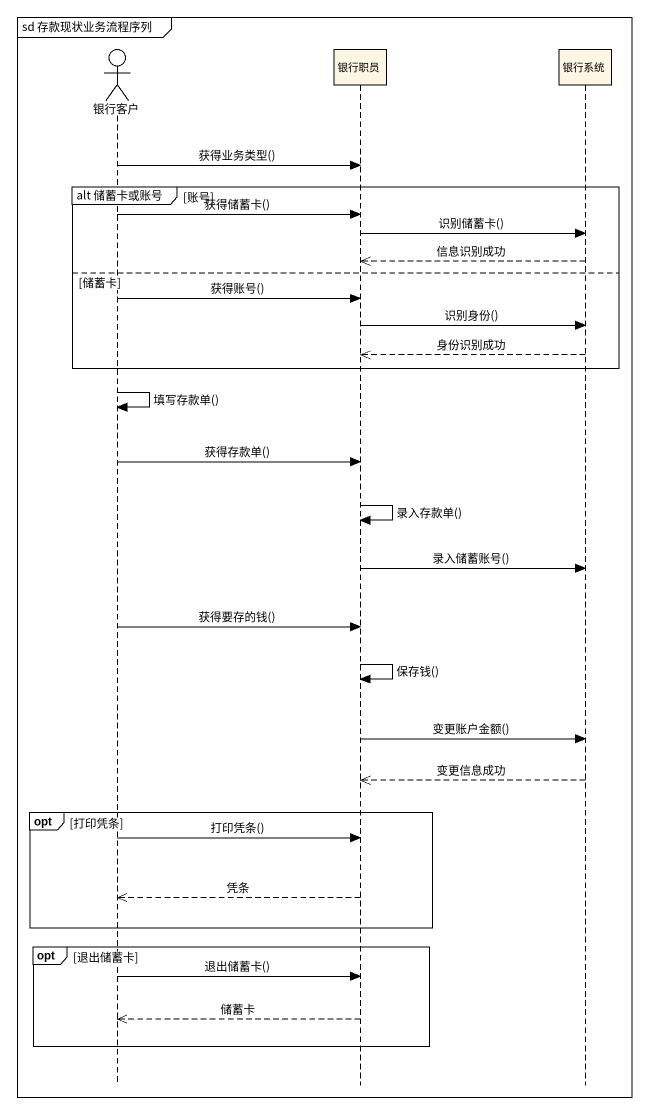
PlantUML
@startuml
mainframe sd 存款现状业务流程序列
hide footbox
actor 银行客户
participant 银行职员
participant 银行系统

银行客户 -> 银行职员 : 获得业务类型()
group alt 储蓄卡或账号 [账号]
  银行客户 -> 银行职员 : 获得储蓄卡()
  银行职员 -> 银行系统 : 识别储蓄卡()
  银行系统 -->> 银行职员 : 信息识别成功
else 储蓄卡
  银行客户 -> 银行职员 : 获得账号()
  银行职员 -> 银行系统 : 识别身份()
  银行系统 -->> 银行职员 : 身份识别成功
end
银行客户 -> 银行客户 : 填写存款单()
银行客户 -> 银行职员 : 获得存款单()
银行职员 -> 银行职员 : 录入存款单()
银行职员 -> 银行系统 : 录入储蓄账号()
银行客户 -> 银行职员 : 获得要存的钱()
银行职员 -> 银行职员 : 保存钱()
银行职员 -> 银行系统 : 变更账户金额()
银行系统 -->> 银行职员 : 变更信息成功
opt 打印凭条
  银行客户 -> 银行职员 : 打印凭条()
  银行职员 -->> 银行客户 : 凭条
end
opt 退出储蓄卡
  银行客户 -> 银行职员 : 退出储蓄卡()
  银行职员 -->> 银行客户 : 储蓄卡
end
@enduml
